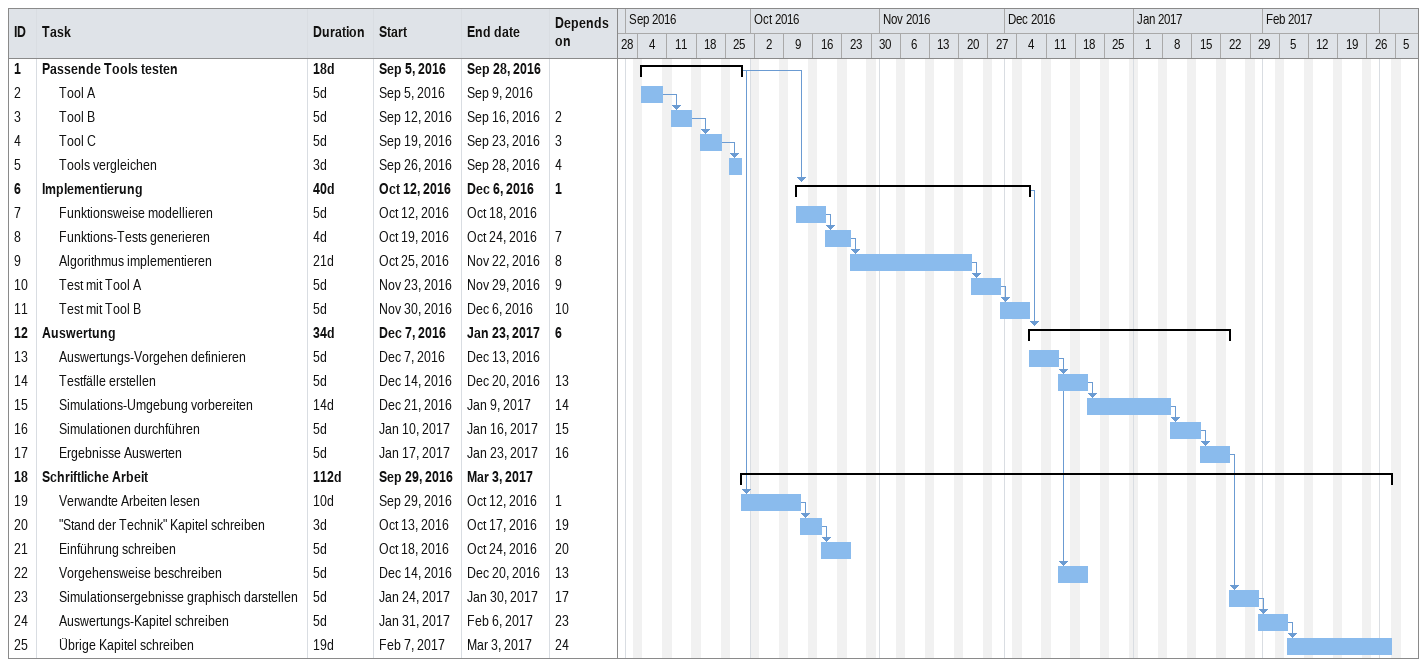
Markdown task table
| ID | Level | Task | Duration | Start | Finish | Predecessors |
|---|---|---|---|---|---|---|
| 1 | 1 | **Passende Tools testen** | 18d | 2016-09-05 | 2016-09-28 |  |
| 2 | 2 | Tool A | 5d | 2016-09-05 | 2016-09-09 |  |
| 3 | 2 | Tool B | 5d | 2016-09-12 | 2016-09-16 | 2 |
| 4 | 2 | Tool C | 5d | 2016-09-19 | 2016-09-23 | 3 |
| 5 | 2 | Tools vergleichen | 3d | 2016-09-26 | 2016-09-28 | 4 |
| 6 | 1 | **Implementierung** | 40d | 2016-10-12 | 2016-12-06 | 1 |
| 7 | 2 | Funktionsweise modellieren | 5d | 2016-10-12 | 2016-10-18 |  |
| 8 | 2 | Funktions-Tests generieren | 4d | 2016-10-19 | 2016-10-24 | 7 |
| 9 | 2 | Algorithmus implementieren | 21d | 2016-10-25 | 2016-11-22 | 8 |
| 10 | 2 | Test mit Tool A | 5d | 2016-11-23 | 2016-11-29 | 9 |
| 11 | 2 | Test mit Tool B | 5d | 2016-11-30 | 2016-12-06 | 10 |
| 12 | 1 | **Auswertung** | 34d | 2016-12-07 | 2017-01-23 | 6 |
| 13 | 2 | Auswertungs-Vorgehen definieren | 5d | 2016-12-07 | 2016-12-13 |  |
| 14 | 2 | Testfälle erstellen | 5d | 2016-12-14 | 2016-12-20 | 13 |
| 15 | 2 | Simulations-Umgebung vorbereiten | 14d | 2016-12-21 | 2017-01-09 | 14 |
| 16 | 2 | Simulationen durchführen | 5d | 2017-01-10 | 2017-01-16 | 15 |
| 17 | 2 | Ergebnisse Auswerten | 5d | 2017-01-17 | 2017-01-23 | 16 |
| 18 | 1 | **Schriftliche Arbeit** | 112d | 2016-09-29 | 2017-03-03 |  |
| 19 | 2 | Verwandte Arbeiten lesen | 10d | 2016-09-29 | 2016-10-12 | 1 |
| 20 | 2 | "Stand der Technik" Kapitel schreiben | 3d | 2016-10-13 | 2016-10-17 | 19 |
| 21 | 2 | Einführung schreiben | 5d | 2016-10-18 | 2016-10-24 | 20 |
| 22 | 2 | Vorgehensweise beschreiben | 5d | 2016-12-14 | 2016-12-20 | 13 |
| 23 | 2 | Simulationsergebnisse graphisch darstellen | 5d | 2017-01-24 | 2017-01-30 | 17 |
| 24 | 2 | Auswertungs-Kapitel schreiben | 5d | 2017-01-31 | 2017-02-06 | 23 |
| 25 | 2 | Übrige Kapitel schreiben | 19d | 2017-02-07 | 2017-03-03 | 24 |
